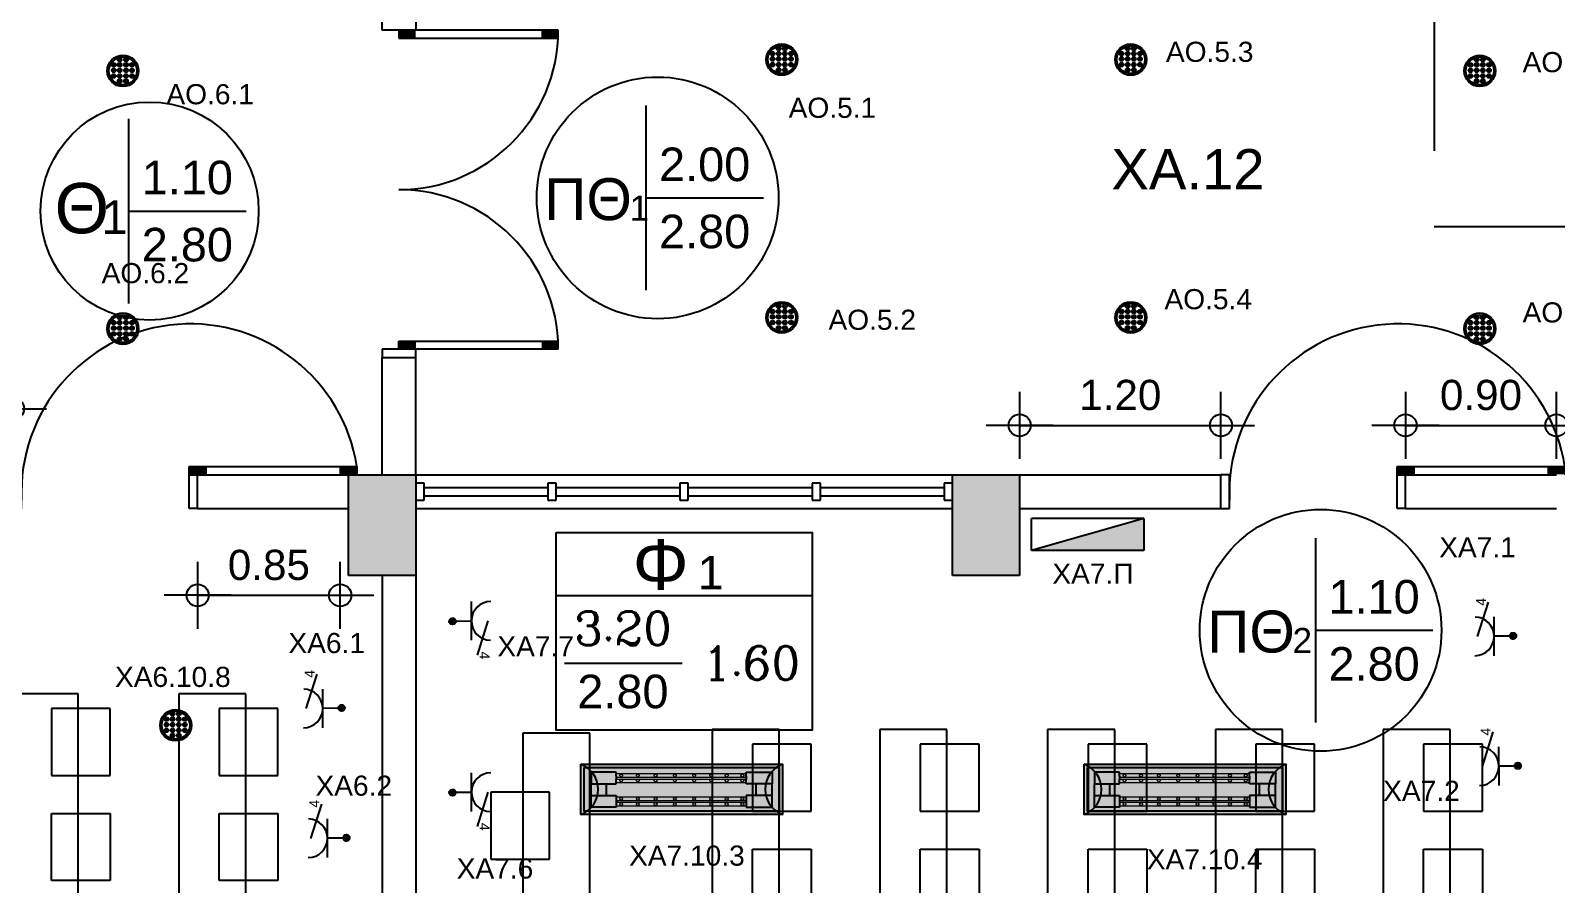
# Model space of a CAD drawing. Header units: metres. Extents: x 0 to 132, y -109 to 310.
# Drawn here: x 23.72 to 32.82, y 98.46 to 103.55 of the extents above; entities that cross this region are included whole.
import ezdxf
from ezdxf.enums import TextEntityAlignment as Align

# ---------------------------------------------------------------- set-up
doc = ezdxf.new("R2010")
doc.units = ezdxf.units.M
doc.header["$LTSCALE"] = 0.036
doc.linetypes.add('DASHDOTX2', pattern=[50.8, 25.4, -12.7, 0, -12.7])
doc.layers.get('0').update_dxf_attribs({"color": 252})
doc.layers.get('Defpoints').update_dxf_attribs({"color": 252})
for name, color, linetype in [('arxitektonika', 254, 'Continuous'), ('DIMBLK', 252, 'Continuous'), ('electext', 20, 'Continuous'), ('Epipla', 252, 'Continuous'), ('HLEK-SYMBOL', 3, 'Continuous'), ('HLEK_FL001_SYMBOLS', 230, 'Continuous'), ('mihanologika text', 20, 'Continuous'), ('Parathira', 252, 'Continuous')]:
    doc.layers.add(name, color=color, linetype=linetype)
doc.styles.add('COMU-N', font='arial.ttf')
doc.styles.get("Standard").update_dxf_attribs({"font": 'arial.ttf'})
doc.styles.add('W4MS2', font='W4MS2.shx')
doc.dimstyles.new('CADWDOT', dxfattribs={"dimscale": 0.1, "dimtxt": 1.8, "dimasz": 0.08, "dimexe": 2, "dimexo": 0, "dimgap": 0.09, "dimtad": 0, "dimrnd": 0.001, "dimzin": 0, "dimdsep": 46, "dimtxsty": 'Standard', "dimblk1": 'ARTDIM', "dimblk2": 'ARTDIM', "dimsah": 1, "dimcen": 0.09, "dimdle": 0.05, "dimse1": 1, "dimse2": 1, "dimadec": 0, "dimazin": 0, "dimtfac": 1, "dimtmove": 0, "dimatfit": 3, "dimldrblk": 'ARTDIM', "dimfxl": 2, "dimtvp": 0.9999, "dimtolj": 1, "dimtzin": 0, "dimarcsym": 0})

# ---------------------------------------------------------------- blocks, each defined once
blk = doc.blocks.new('A$C5CF07E2A')
at = {"layer": 'Parathira'}
for p, q in [((0.05, 0), (0, 0)), ((0.05, -0.2), (0.05, 0)), ((1.95, 0), (2, 0)), ((1.95, -0.2), (1.95, 0)), ((0.05, -1.05), (0.05, -0.1)), ((0.05, -0.1), (0.0975, -0.1)), ((0.0595, -0.1), (0.0595, -0.195)), ((0.069, -0.1), (0.069, -0.195)), ((0.0785, -0.1), (0.0785, -0.195)), ((0.088, -0.1), (0.088, -0.195)), ((0.0975, -0.1), (0.0975, -1.0488)), ((1.95, -0.1), (1.9025, -0.1)), ((1.9025, -0.1), (1.9025, -1.0488)), ((1.912, -0.1), (1.912, -0.195)), ((1.9215, -0.1), (1.9215, -0.195)), ((1.931, -0.1), (1.931, -0.195)), ((1.9405, -0.1), (1.9405, -0.195)), ((1.95, -1.05), (1.95, -0.1)), ((0, -0.2), (0.05, -0.2)), ((0.0975, -0.195), (0.05, -0.195)), ((1.9025, -0.195), (1.95, -0.195)), ((2, -0.2), (1.95, -0.2)), ((0.0975, -0.955), (0.05, -0.955)), ((0.0595, -0.955), (0.0595, -1.05)), ((0.069, -0.955), (0.069, -1.0498)), ((0.0785, -0.955), (0.0785, -1.0496)), ((0.088, -0.955), (0.088, -1.0492)), ((1.9025, -0.955), (1.95, -0.955)), ((1.912, -0.955), (1.912, -1.0492)), ((1.9215, -0.955), (1.9215, -1.0496)), ((1.931, -0.955), (1.931, -1.0498)), ((1.9405, -0.955), (1.9405, -1.05))]:
    blk.add_line(p, q, dxfattribs=at)
for centre, start, end in [((0.05, -0.1), 270, 0), ((1.95, -0.1), 180, 270)]:
    blk.add_arc(centre, 0.95, start, end, dxfattribs=at)
blk = doc.blocks.new('A$C30F022F0')
at = {"layer": 'Parathira'}
for p, q in [((-0.2, -0.2), (-0.2, -0.25)), ((-0.2, -0.25), (0, -0.25)), ((-0.1, -0.25), (-0.15, -0.25)), ((0, -0.25), (0, -0.2)), ((-0.2, -1.25), (0, -1.25)), ((-0.2, -1.3), (-0.2, -1.25)), ((0, -1.25), (0.05, -1.25)), ((0, -1.25), (0, -1.3)), ((0.01, -1.25), (0.01, -1.35)), ((0.02, -1.25), (0.02, -1.35)), ((0.03, -1.25), (0.03, -1.35)), ((0.04, -1.25), (0.04, -1.35)), ((0.05, -1.25), (0.05, -2.2498)), ((0.05, -1.35), (0, -1.35)), ((0.05, -2.15), (0, -2.15)), ((0.01, -2.15), (0.01, -2.2498)), ((0.02, -2.15), (0.02, -2.2498)), ((0.03, -2.15), (0.03, -2.2498)), ((0.04, -2.15), (0.04, -2.2498)), ((0.05, -2.2498), (0, -2.2498))]:
    blk.add_line(p, q, dxfattribs=at)
blk.add_arc((-0.1058, -1.256), 1.006, 278.90918, 89.66998, dxfattribs=at)
blk = doc.blocks.new('ARTDIM')
at = {"layer": 'DIMBLK'}
for p, q in [((0, -24.9975), (0, 24.9975)), ((-24.9975, 0), (24.9975, 0))]:
    blk.add_line(p, q, dxfattribs=at)
blk.add_circle((0, 0), 8.25, dxfattribs=at)
blk = doc.blocks.new('*D470')
at = {"layer": 'arxitektonika', "color": 0, "lineweight": -2}
blk.add_line((23.2019, 104.2974), (23.2019, 100.9134), dxfattribs=at)
at = {"layer": 'Defpoints', "color": 0, "transparency": 16777216}
for p in [(24.1182, 104.3054), (23.2019, 100.9054), (24.1182, 100.9054)]:
    blk.add_point(p, dxfattribs=at)
at = {"layer": 'arxitektonika', "color": 0, "lineweight": -2, "xscale": 0.008, "yscale": 0.008, "zscale": 0.008}
for p, rotation in [((23.2019, 104.3054), 90), ((23.2019, 100.9054), 270)]:
    blk.add_blockref('ARTDIM', p, dxfattribs=dict(at, rotation=rotation))
at = {"layer": 'arxitektonika', "color": 0, "insert": (23.0219, 102.6054), "char_height": 0.18, "attachment_point": 5, "rotation": 90}
blk.add_mtext('\\A1;3.40', dxfattribs=at)
blk = doc.blocks.new('*D487')
at = {"layer": 'arxitektonika', "color": 0, "lineweight": -2}
blk.add_line((22.4262, 101.3), (23.6102, 101.3), dxfattribs=at)
at = {"layer": 'Defpoints', "color": 0, "transparency": 16777216}
for p in [(23.6182, 101.3), (22.4182, 100.9054), (23.6182, 100.9054)]:
    blk.add_point(p, dxfattribs=at)
at = {"layer": 'arxitektonika', "color": 0, "lineweight": -2, "xscale": 0.008, "yscale": 0.008, "zscale": 0.008, "rotation": 180}
blk.add_blockref('ARTDIM', (22.4182, 101.3), dxfattribs=at)
at = {"layer": 'arxitektonika', "color": 0, "lineweight": -2, "xscale": 0.008, "yscale": 0.008, "zscale": 0.008}
blk.add_blockref('ARTDIM', (23.6182, 101.3), dxfattribs=at)
at = {"layer": 'arxitektonika', "color": 0, "insert": (23.0182, 101.48), "char_height": 0.18, "attachment_point": 5}
blk.add_mtext('\\A1;1.20', dxfattribs=at)
blk = doc.blocks.new('A$C66E17A82')
at = {"layer": 'Parathira'}
for p, q in [((0, 0.05), (0, -0.05)), ((0.05, 0.05), (0, 0.05)), ((0.05, -0.05), (0.05, 0.05)), ((0.05, 0.025), (0.7875, 0.025)), ((0.7875, 0.05), (0.7875, -0.05)), ((0.8375, 0.05), (0.7875, 0.05)), ((0.8375, -0.05), (0.8375, 0.05)), ((0.8375, 0.025), (1.575, 0.025)), ((1.575, 0.05), (1.575, -0.05)), ((1.625, 0.05), (1.575, 0.05)), ((1.625, -0.05), (1.625, 0.05)), ((1.625, 0.025), (2.3625, 0.025)), ((2.3625, 0.05), (2.3625, -0.05)), ((2.4125, 0.05), (2.3625, 0.05)), ((2.4125, -0.05), (2.4125, 0.05)), ((2.4125, 0.025), (3.15, 0.025)), ((3.15, 0.05), (3.15, -0.05)), ((3.2, 0.05), (3.15, 0.05)), ((3.2, -0.05), (3.2, 0.05)), ((0, -0.05), (0.05, -0.05)), ((0.05, -0.025), (0.7875, -0.025)), ((0.7875, -0.05), (0.8375, -0.05)), ((0.8375, -0.025), (1.575, -0.025)), ((1.575, -0.05), (1.625, -0.05)), ((1.625, -0.025), (2.3625, -0.025)), ((2.3625, -0.05), (2.4125, -0.05)), ((2.4125, -0.025), (3.15, -0.025)), ((3.15, -0.05), (3.2, -0.05))]:
    blk.add_line(p, q, dxfattribs=at)
blk = doc.blocks.new('*D538')
at = {"layer": 'arxitektonika', "color": 0, "lineweight": -2}
blk.add_line((24.7262, 100.188), (25.5602, 100.188), dxfattribs=at)
at = {"layer": 'Defpoints', "color": 0, "transparency": 16777216}
for p in [(25.5682, 100.9054), (24.7182, 100.7054), (25.5682, 100.188)]:
    blk.add_point(p, dxfattribs=at)
at = {"layer": 'arxitektonika', "color": 0, "lineweight": -2, "xscale": 0.008, "yscale": 0.008, "zscale": 0.008, "rotation": 180}
blk.add_blockref('ARTDIM', (24.7182, 100.188), dxfattribs=at)
at = {"layer": 'arxitektonika', "color": 0, "lineweight": -2, "xscale": 0.008, "yscale": 0.008, "zscale": 0.008}
blk.add_blockref('ARTDIM', (25.5682, 100.188), dxfattribs=at)
at = {"layer": 'arxitektonika', "color": 0, "insert": (25.1432, 100.368), "char_height": 0.18, "attachment_point": 5}
blk.add_mtext('\\A1;0.85', dxfattribs=at)
blk = doc.blocks.new('*D539')
at = {"layer": 'arxitektonika', "color": 0, "lineweight": -2}
blk.add_line((29.6262, 101.2009), (30.8102, 101.2009), dxfattribs=at)
at = {"layer": 'Defpoints', "color": 0, "transparency": 16777216}
for p in [(30.8182, 101.2009), (29.6182, 100.9054), (30.8182, 100.9054)]:
    blk.add_point(p, dxfattribs=at)
at = {"layer": 'arxitektonika', "color": 0, "lineweight": -2, "xscale": 0.008, "yscale": 0.008, "zscale": 0.008, "rotation": 180}
blk.add_blockref('ARTDIM', (29.6182, 101.2009), dxfattribs=at)
at = {"layer": 'arxitektonika', "color": 0, "lineweight": -2, "xscale": 0.008, "yscale": 0.008, "zscale": 0.008}
blk.add_blockref('ARTDIM', (30.8182, 101.2009), dxfattribs=at)
at = {"layer": 'arxitektonika', "color": 0, "insert": (30.2182, 101.3809), "char_height": 0.18, "attachment_point": 5}
blk.add_mtext('\\A1;1.20', dxfattribs=at)
blk = doc.blocks.new('*D540')
at = {"layer": 'arxitektonika', "color": 0, "lineweight": -2}
blk.add_line((31.9262, 101.2009), (32.8102, 101.2009), dxfattribs=at)
at = {"layer": 'Defpoints', "color": 0, "transparency": 16777216}
for p in [(32.8182, 101.2009), (31.9182, 100.7054), (32.8182, 100.7054)]:
    blk.add_point(p, dxfattribs=at)
at = {"layer": 'arxitektonika', "color": 0, "lineweight": -2, "xscale": 0.008, "yscale": 0.008, "zscale": 0.008, "rotation": 180}
blk.add_blockref('ARTDIM', (31.9182, 101.2009), dxfattribs=at)
at = {"layer": 'arxitektonika', "color": 0, "lineweight": -2, "xscale": 0.008, "yscale": 0.008, "zscale": 0.008}
blk.add_blockref('ARTDIM', (32.8182, 101.2009), dxfattribs=at)
at = {"layer": 'arxitektonika', "color": 0, "insert": (32.3682, 101.3809), "char_height": 0.18, "attachment_point": 5}
blk.add_mtext('\\A1;0.90', dxfattribs=at)
blk = doc.blocks.new('A$C5883325D')
at = {"layer": 'Epipla'}
for p, q in [((1.1745, -1.3258), (0.7745, -1.3258)), ((0.7745, -1.3258), (0.7745, -2.5258)), ((1.1745, -2.5258), (1.1745, -1.3258)), ((1.9027, -1.3048), (1.9027, -2.5048)), ((2.3027, -1.3048), (1.9027, -1.3048)), ((2.3027, -2.5048), (2.3027, -1.3048)), ((2.9027, -1.3048), (2.9027, -2.5048)), ((3.3027, -1.3048), (2.9027, -1.3048)), ((3.3027, -2.5048), (3.3027, -1.3048)), ((3.9027, -1.3048), (3.9027, -2.5048)), ((4.3027, -1.3048), (3.9027, -1.3048)), ((4.3027, -2.5048), (4.3027, -1.3048)), ((4.9027, -1.3048), (4.9027, -2.5048)), ((5.3027, -1.3048), (4.9027, -1.3048)), ((5.3027, -2.5048), (5.3027, -1.3048)), ((6.3027, -1.3048), (5.9027, -1.3048)), ((5.9027, -1.3048), (5.9027, -2.5048)), ((6.3027, -2.5048), (6.3027, -1.3048)), ((2.144, -1.3918), (2.144, -1.7918)), ((2.494, -1.3918), (2.144, -1.3918)), ((2.494, -1.7918), (2.494, -1.3918)), ((3.144, -1.3918), (3.144, -1.7918)), ((3.494, -1.3918), (3.144, -1.3918)), ((3.494, -1.7918), (3.494, -1.3918)), ((4.144, -1.3918), (4.144, -1.7918)), ((4.494, -1.3918), (4.144, -1.3918)), ((4.494, -1.7918), (4.494, -1.3918)), ((5.144, -1.3918), (5.144, -1.7918)), ((5.494, -1.3918), (5.144, -1.3918)), ((5.494, -1.7918), (5.494, -1.3918)), ((6.494, -1.3918), (6.144, -1.3918)), ((6.144, -1.3918), (6.144, -1.7918)), ((6.494, -1.7918), (6.494, -1.3918)), ((0.9333, -1.6784), (0.5833, -1.6784)), ((0.5833, -1.6784), (0.5833, -2.0784)), ((0.9333, -2.0784), (0.9333, -1.6784)), ((2.144, -1.7918), (2.494, -1.7918)), ((3.144, -1.7918), (3.494, -1.7918)), ((4.144, -1.7918), (4.494, -1.7918)), ((5.144, -1.7918), (5.494, -1.7918)), ((6.144, -1.7918), (6.494, -1.7918)), ((0.5833, -2.0784), (0.9333, -2.0784)), ((2.144, -2.0179), (2.494, -2.0179)), ((2.144, -2.4179), (2.144, -2.0179)), ((2.494, -2.0179), (2.494, -2.4179)), ((3.144, -2.0179), (3.494, -2.0179)), ((3.144, -2.4179), (3.144, -2.0179)), ((3.494, -2.0179), (3.494, -2.4179)), ((4.144, -2.0179), (4.494, -2.0179)), ((4.144, -2.4179), (4.144, -2.0179)), ((4.494, -2.0179), (4.494, -2.4179)), ((5.144, -2.0179), (5.494, -2.0179)), ((5.144, -2.4179), (5.144, -2.0179)), ((5.494, -2.0179), (5.494, -2.4179)), ((6.144, -2.4179), (6.144, -2.0179)), ((6.144, -2.0179), (6.494, -2.0179)), ((6.494, -2.0179), (6.494, -2.4179)), ((2.494, -2.4179), (2.144, -2.4179)), ((3.494, -2.4179), (3.144, -2.4179)), ((4.494, -2.4179), (4.144, -2.4179)), ((5.494, -2.4179), (5.144, -2.4179)), ((6.494, -2.4179), (6.144, -2.4179)), ((0.7745, -2.5258), (1.1745, -2.5258)), ((1.9027, -2.5048), (2.3027, -2.5048)), ((2.9027, -2.5048), (3.3027, -2.5048)), ((3.9027, -2.5048), (4.3027, -2.5048)), ((4.9027, -2.5048), (5.3027, -2.5048)), ((5.9027, -2.5048), (6.3027, -2.5048)), ((2.3027, -3.2048), (1.9027, -3.2048)), ((1.9027, -3.2048), (1.9027, -4.4048)), ((2.3027, -4.4048), (2.3027, -3.2048)), ((3.3027, -3.2048), (2.9027, -3.2048)), ((2.9027, -3.2048), (2.9027, -4.4048)), ((3.3027, -4.4048), (3.3027, -3.2048)), ((4.3027, -3.2048), (3.9027, -3.2048)), ((3.9027, -3.2048), (3.9027, -4.4048)), ((4.3027, -4.4048), (4.3027, -3.2048)), ((5.3027, -3.2048), (4.9027, -3.2048)), ((4.9027, -3.2048), (4.9027, -4.4048)), ((5.3027, -4.4048), (5.3027, -3.2048)), ((5.9027, -3.2048), (5.9027, -4.4048)), ((6.3027, -3.2048), (5.9027, -3.2048)), ((6.3027, -4.4048), (6.3027, -3.2048)), ((2.494, -3.2918), (2.144, -3.2918)), ((2.144, -3.2918), (2.144, -3.6918)), ((2.494, -3.6918), (2.494, -3.2918)), ((3.494, -3.2918), (3.144, -3.2918)), ((3.144, -3.2918), (3.144, -3.6918)), ((3.494, -3.6918), (3.494, -3.2918)), ((4.494, -3.2918), (4.144, -3.2918)), ((4.144, -3.2918), (4.144, -3.6918)), ((4.494, -3.6918), (4.494, -3.2918)), ((5.494, -3.2918), (5.144, -3.2918)), ((5.144, -3.2918), (5.144, -3.6918)), ((5.494, -3.6918), (5.494, -3.2918)), ((6.144, -3.2918), (6.144, -3.6918)), ((6.494, -3.2918), (6.144, -3.2918)), ((6.494, -3.6918), (6.494, -3.2918)), ((2.144, -3.6918), (2.494, -3.6918)), ((3.144, -3.6918), (3.494, -3.6918)), ((4.144, -3.6918), (4.494, -3.6918)), ((5.144, -3.6918), (5.494, -3.6918)), ((6.144, -3.6918), (6.494, -3.6918)), ((2.144, -4.3179), (2.144, -3.9179)), ((2.144, -3.9179), (2.494, -3.9179)), ((2.494, -3.9179), (2.494, -4.3179)), ((3.144, -4.3179), (3.144, -3.9179)), ((3.144, -3.9179), (3.494, -3.9179)), ((3.494, -3.9179), (3.494, -4.3179)), ((4.144, -4.3179), (4.144, -3.9179)), ((4.144, -3.9179), (4.494, -3.9179)), ((4.494, -3.9179), (4.494, -4.3179)), ((5.144, -4.3179), (5.144, -3.9179)), ((5.144, -3.9179), (5.494, -3.9179)), ((5.494, -3.9179), (5.494, -4.3179)), ((6.144, -3.9179), (6.494, -3.9179)), ((6.144, -4.3179), (6.144, -3.9179)), ((6.494, -3.9179), (6.494, -4.3179)), ((2.494, -4.3179), (2.144, -4.3179)), ((3.494, -4.3179), (3.144, -4.3179)), ((4.494, -4.3179), (4.144, -4.3179)), ((5.494, -4.3179), (5.144, -4.3179)), ((6.494, -4.3179), (6.144, -4.3179)), ((1.9027, -4.4048), (2.3027, -4.4048)), ((2.9027, -4.4048), (3.3027, -4.4048)), ((3.9027, -4.4048), (4.3027, -4.4048)), ((4.9027, -4.4048), (5.3027, -4.4048)), ((5.9027, -4.4048), (6.3027, -4.4048)), ((2.3027, -5.1048), (1.9027, -5.1048)), ((1.9027, -5.1048), (1.9027, -6.3048)), ((2.3027, -6.3048), (2.3027, -5.1048)), ((3.3027, -5.1048), (2.9027, -5.1048)), ((2.9027, -5.1048), (2.9027, -6.3048)), ((3.3027, -6.3048), (3.3027, -5.1048)), ((4.3027, -5.1048), (3.9027, -5.1048)), ((3.9027, -5.1048), (3.9027, -6.3048)), ((4.3027, -6.3048), (4.3027, -5.1048)), ((5.3027, -5.1048), (4.9027, -5.1048)), ((4.9027, -5.1048), (4.9027, -6.3048)), ((5.3027, -6.3048), (5.3027, -5.1048)), ((5.9027, -5.1048), (5.9027, -6.3048)), ((6.3027, -5.1048), (5.9027, -5.1048)), ((6.3027, -6.3048), (6.3027, -5.1048)), ((2.494, -5.1918), (2.144, -5.1918)), ((2.144, -5.1918), (2.144, -5.5918)), ((2.494, -5.5918), (2.494, -5.1918)), ((3.494, -5.1918), (3.144, -5.1918)), ((3.144, -5.1918), (3.144, -5.5918)), ((3.494, -5.5918), (3.494, -5.1918)), ((4.494, -5.1918), (4.144, -5.1918)), ((4.144, -5.1918), (4.144, -5.5918)), ((4.494, -5.5918), (4.494, -5.1918)), ((5.494, -5.1918), (5.144, -5.1918)), ((5.144, -5.1918), (5.144, -5.5918)), ((5.494, -5.5918), (5.494, -5.1918)), ((6.144, -5.1918), (6.144, -5.5918)), ((6.494, -5.1918), (6.144, -5.1918)), ((6.494, -5.5918), (6.494, -5.1918)), ((2.144, -5.5918), (2.494, -5.5918)), ((3.144, -5.5918), (3.494, -5.5918)), ((4.144, -5.5918), (4.494, -5.5918)), ((5.144, -5.5918), (5.494, -5.5918)), ((6.144, -5.5918), (6.494, -5.5918)), ((2.144, -6.2179), (2.144, -5.8179)), ((2.144, -5.8179), (2.494, -5.8179)), ((2.494, -5.8179), (2.494, -6.2179)), ((3.144, -6.2179), (3.144, -5.8179)), ((3.144, -5.8179), (3.494, -5.8179)), ((3.494, -5.8179), (3.494, -6.2179)), ((4.144, -6.2179), (4.144, -5.8179)), ((4.144, -5.8179), (4.494, -5.8179)), ((4.494, -5.8179), (4.494, -6.2179)), ((5.144, -6.2179), (5.144, -5.8179)), ((5.144, -5.8179), (5.494, -5.8179)), ((5.494, -5.8179), (5.494, -6.2179)), ((6.144, -5.8179), (6.494, -5.8179)), ((6.144, -6.2179), (6.144, -5.8179)), ((6.494, -5.8179), (6.494, -6.2179)), ((2.494, -6.2179), (2.144, -6.2179)), ((3.494, -6.2179), (3.144, -6.2179)), ((4.494, -6.2179), (4.144, -6.2179)), ((5.494, -6.2179), (5.144, -6.2179)), ((6.494, -6.2179), (6.144, -6.2179)), ((1.9027, -6.3048), (2.3027, -6.3048)), ((2.9027, -6.3048), (3.3027, -6.3048)), ((3.9027, -6.3048), (4.3027, -6.3048)), ((4.9027, -6.3048), (5.3027, -6.3048)), ((5.9027, -6.3048), (6.3027, -6.3048))]:
    blk.add_line(p, q, dxfattribs=at)
blk = doc.blocks.new('gJ6_a28')
at = {"layer": 'HLEK-SYMBOL', "color": 0, "linetype": 'Continuous'}
for p, q in [((-0.67, 0), (-0.67, 0.19)), ((-0.67, 0.19), (0, 0.19)), ((-0.67, 0), (0, 0.19)), ((0, 0.19), (0, 0)), ((-0.67, 0), (0, 0))]:
    blk.add_line(p, q, dxfattribs=at)
at = {"layer": 'HLEK-SYMBOL', "color": 0}
blk.add_solid([(-0.67, 0.19), (0, 0.19), (-0.67, 0)], dxfattribs=at)
at = {"layer": 'HLEK-SYMBOL', "color": 0, "style": 'W4MS2', "flags": 8}
blk.add_attdef('NODE_NUMBER', (0.018, 0.0914), '', height=0.1, dxfattribs=at)
blk.add_attdef('NODE_NUMBER', (0.018, 0.0914), '', height=0.1, dxfattribs=at)
blk = doc.blocks.new('gJ6_a14')
at = {"linetype": 'Continuous'}
for p, q in [((-0.1176, 0.1119), (0.113, 0.1119)), ((0, 0.1119), (0, 0))]:
    blk.add_line(p, q, dxfattribs=at)
blk.add_arc((-0.0023, 0.2279), 0.1153, 180, 358.95657, dxfattribs=at)
blk = doc.blocks.new('*X789')
at = {"color": 0}
for p, q in [((15.598, 2.587), (15.737, 2.727)), ((15.598, 2.622), (15.702, 2.727)), ((15.601, 2.607), (15.609, 2.616)), ((15.604, 2.646), (15.605, 2.647)), ((15.605, 2.559), (15.765, 2.719)), ((15.605, 2.577), (15.614, 2.585)), ((15.609, 2.652), (15.618, 2.66)), ((15.611, 2.547), (15.618, 2.554)), ((15.614, 2.621), (15.623, 2.63)), ((15.617, 2.536), (15.789, 2.707)), ((15.618, 2.59), (15.627, 2.599)), ((15.623, 2.665), (15.631, 2.674)), ((15.623, 2.559), (15.631, 2.568)), ((15.627, 2.634), (15.636, 2.643)), ((15.627, 2.528), (15.636, 2.537)), ((15.631, 2.603), (15.64, 2.612)), ((15.633, 2.516), (15.808, 2.691)), ((15.636, 2.678), (15.645, 2.687)), ((15.636, 2.572), (15.645, 2.581)), ((15.64, 2.647), (15.649, 2.656)), ((15.64, 2.541), (15.649, 2.55)), ((15.645, 2.616), (15.654, 2.625)), ((15.645, 2.51), (15.654, 2.519)), ((15.649, 2.691), (15.658, 2.7)), ((15.649, 2.585), (15.658, 2.594)), ((15.653, 2.501), (15.824, 2.672)), ((15.654, 2.66), (15.662, 2.669)), ((15.654, 2.554), (15.662, 2.563)), ((15.658, 2.63), (15.667, 2.638)), ((15.658, 2.523), (15.667, 2.532)), ((15.662, 2.705), (15.671, 2.714)), ((15.662, 2.599), (15.671, 2.607)), ((15.664, 2.494), (15.671, 2.501)), ((15.667, 2.674), (15.676, 2.683)), ((15.667, 2.568), (15.676, 2.577)), ((15.671, 2.643), (15.68, 2.652)), ((15.671, 2.537), (15.68, 2.546)), ((15.676, 2.718), (15.678, 2.721)), ((15.676, 2.489), (15.836, 2.648)), ((15.676, 2.612), (15.685, 2.621)), ((15.676, 2.506), (15.685, 2.515)), ((15.68, 2.687), (15.689, 2.696)), ((15.68, 2.581), (15.689, 2.59)), ((15.685, 2.656), (15.693, 2.665)), ((15.685, 2.55), (15.693, 2.559)), ((15.689, 2.625), (15.698, 2.634)), ((15.689, 2.519), (15.698, 2.528)), ((15.693, 2.7), (15.702, 2.709)), ((15.693, 2.594), (15.702, 2.603)), ((15.693, 2.488), (15.702, 2.497)), ((15.698, 2.669), (15.707, 2.678)), ((15.698, 2.563), (15.707, 2.572)), ((15.702, 2.638), (15.711, 2.647)), ((15.702, 2.532), (15.711, 2.541)), ((15.705, 2.482), (15.843, 2.62)), ((15.707, 2.714), (15.715, 2.722)), ((15.707, 2.607), (15.715, 2.616)), ((15.707, 2.501), (15.715, 2.51)), ((15.711, 2.683), (15.72, 2.691)), ((15.711, 2.577), (15.72, 2.585)), ((15.715, 2.652), (15.724, 2.66)), ((15.715, 2.546), (15.724, 2.554)), ((15.72, 2.727), (15.721, 2.728)), ((15.72, 2.621), (15.729, 2.63)), ((15.72, 2.515), (15.729, 2.523)), ((15.724, 2.696), (15.733, 2.705)), ((15.724, 2.59), (15.733, 2.599)), ((15.724, 2.484), (15.733, 2.493)), ((15.729, 2.665), (15.738, 2.674)), ((15.729, 2.559), (15.738, 2.568)), ((15.733, 2.634), (15.742, 2.643)), ((15.733, 2.528), (15.742, 2.537)), ((15.738, 2.709), (15.746, 2.718)), ((15.738, 2.603), (15.746, 2.612)), ((15.738, 2.497), (15.746, 2.506)), ((15.741, 2.482), (15.842, 2.584)), ((15.742, 2.678), (15.751, 2.687)), ((15.742, 2.572), (15.751, 2.581)), ((15.746, 2.647), (15.755, 2.656)), ((15.746, 2.541), (15.755, 2.55)), ((15.751, 2.722), (15.752, 2.724)), ((15.751, 2.616), (15.76, 2.625)), ((15.751, 2.51), (15.76, 2.519)), ((15.755, 2.691), (15.764, 2.7)), ((15.755, 2.585), (15.764, 2.594)), ((15.76, 2.66), (15.768, 2.669)), ((15.76, 2.554), (15.768, 2.563)), ((15.764, 2.63), (15.773, 2.638)), ((15.764, 2.523), (15.773, 2.532)), ((15.768, 2.705), (15.777, 2.714)), ((15.768, 2.599), (15.777, 2.607)), ((15.768, 2.493), (15.777, 2.501)), ((15.773, 2.674), (15.782, 2.683)), ((15.773, 2.568), (15.782, 2.577)), ((15.777, 2.643), (15.786, 2.652)), ((15.777, 2.537), (15.786, 2.546)), ((15.782, 2.612), (15.791, 2.621)), ((15.782, 2.506), (15.791, 2.515)), ((15.786, 2.687), (15.795, 2.696)), ((15.786, 2.581), (15.795, 2.59)), ((15.791, 2.656), (15.799, 2.665)), ((15.791, 2.55), (15.799, 2.559)), ((15.795, 2.625), (15.804, 2.634)), ((15.795, 2.519), (15.804, 2.528)), ((15.799, 2.594), (15.808, 2.603)), ((15.804, 2.669), (15.813, 2.678)), ((15.804, 2.563), (15.813, 2.572)), ((15.808, 2.638), (15.817, 2.647)), ((15.808, 2.532), (15.817, 2.541)), ((15.813, 2.607), (15.822, 2.616)), ((15.817, 2.577), (15.826, 2.585)), ((15.822, 2.652), (15.83, 2.66)), ((15.822, 2.546), (15.83, 2.554)), ((15.826, 2.621), (15.835, 2.63)), ((15.83, 2.59), (15.839, 2.599)), ((15.835, 2.559), (15.835, 2.56)), ((15.839, 2.634), (15.84, 2.635)), ((15.844, 2.603), (15.844, 2.603))]:
    blk.add_line(p, q, dxfattribs=at)
blk = doc.blocks.new('GJ6_A78')
at = {"layer": 'HLEK-SYMBOL', "color": 0, "linetype": 'Continuous'}
blk.add_circle((0, 0), 0.0989, dxfattribs=at)
at = {"layer": 'HLEK-SYMBOL', "color": 0, "xscale": 0.8, "yscale": 0.8, "zscale": 0.8}
blk.add_blockref('*X789', (-12.576, -2.084), dxfattribs=at)
blk = doc.blocks.new('priza')
at = {"layer": 'HLEK_FL001_SYMBOLS', "rotation": 180}
blk.add_blockref('gJ6_a14', (87.4, -100.4952), dxfattribs=at)
at = {"layer": 'HLEK_FL001_SYMBOLS', "xscale": 0.1951472641207488, "yscale": 0.1951472641207488, "zscale": 0.1951472641207488}
blk.add_blockref('GJ6_A78', (87.4, -100.4953), dxfattribs=at)
blk = doc.blocks.new('priza tetrapli')
at = {"layer": 'HLEK_FL001_SYMBOLS', "ltscale": 5}
blk.add_line((444.1264, -18.901), (444.3314, -18.9664), dxfattribs=at)
at = {"layer": 'HLEK_FL001_SYMBOLS', "rotation": 180}
blk.add_blockref('priza', (531.5297, -119.6074), dxfattribs=at)
at = {"layer": 'HLEK_FL001_SYMBOLS', "ltscale": 5}
blk.add_text('4', height=0.06, dxfattribs=at).set_placement((444.3099, -18.9515))
blk = doc.blocks.new('led downlight 26W xoneyto 18cm')
at = {"layer": 'HLEK_FL001_SYMBOLS'}
h = blk.add_hatch(color=256, dxfattribs=at)
h.paths.add_polyline_path([(45.0105, 62.6523, 1), (45.1976, 62.6523, 1)])
h.paths.add_polyline_path([(45.1872, 62.6523, 1), (45.0209, 62.6523, 1)], flags=16)
at = {"layer": 'HLEK_FL001_SYMBOLS', "linetype": 'Continuous', "lineweight": 0}
h = blk.add_hatch(color=11, dxfattribs=at)
h.dxf.hatch_style = 1
h.paths.add_polyline_path([(45.062, 62.688, 1), (45.0351, 62.688, 1)])
h = blk.add_hatch(color=11, dxfattribs=at)
h.dxf.hatch_style = 1
h.paths.add_polyline_path([(45.0985, 62.7188, 1), (45.0716, 62.7188, 1)])
h = blk.add_hatch(color=11, dxfattribs=at)
h.dxf.hatch_style = 1
h.paths.add_polyline_path([(45.0985, 62.688, 1), (45.0716, 62.688, 1)])
h = blk.add_hatch(color=11, dxfattribs=at)
h.dxf.hatch_style = 1
h.paths.add_polyline_path([(45.1355, 62.7188, 1), (45.1087, 62.7188, 1)])
h = blk.add_hatch(color=11, dxfattribs=at)
h.dxf.hatch_style = 1
h.paths.add_polyline_path([(45.1355, 62.688, 1), (45.1087, 62.688, 1)])
h = blk.add_hatch(color=11, dxfattribs=at)
h.dxf.hatch_style = 1
h.paths.add_polyline_path([(45.172, 62.688, 1), (45.1452, 62.688, 1)])
h = blk.add_hatch(color=11, dxfattribs=at)
h.dxf.hatch_style = 1
h.paths.add_polyline_path([(45.062, 62.6556, 1), (45.0351, 62.6556, 1)])
h = blk.add_hatch(color=11, dxfattribs=at)
h.dxf.hatch_style = 1
h.paths.add_polyline_path([(45.062, 62.6219, 1), (45.0351, 62.6219, 1)])
h = blk.add_hatch(color=11, dxfattribs=at)
h.dxf.hatch_style = 1
h.paths.add_polyline_path([(45.0985, 62.6556, 1), (45.0716, 62.6556, 1)])
h = blk.add_hatch(color=11, dxfattribs=at)
h.dxf.hatch_style = 1
h.paths.add_polyline_path([(45.0985, 62.6219, 1), (45.0716, 62.6219, 1)])
h = blk.add_hatch(color=11, dxfattribs=at)
h.dxf.hatch_style = 1
h.paths.add_polyline_path([(45.0985, 62.5906, 1), (45.0716, 62.5906, 1)])
h = blk.add_hatch(color=11, dxfattribs=at)
h.dxf.hatch_style = 1
h.paths.add_polyline_path([(45.1355, 62.6556, 1), (45.1087, 62.6556, 1)])
h = blk.add_hatch(color=11, dxfattribs=at)
h.dxf.hatch_style = 1
h.paths.add_polyline_path([(45.1355, 62.6219, 1), (45.1087, 62.6219, 1)])
h = blk.add_hatch(color=11, dxfattribs=at)
h.dxf.hatch_style = 1
h.paths.add_polyline_path([(45.1355, 62.5906, 1), (45.1087, 62.5906, 1)])
h = blk.add_hatch(color=11, dxfattribs=at)
h.dxf.hatch_style = 1
h.paths.add_polyline_path([(45.172, 62.6556, 1), (45.1452, 62.6556, 1)])
h = blk.add_hatch(color=11, dxfattribs=at)
h.dxf.hatch_style = 1
h.paths.add_polyline_path([(45.172, 62.6219, 1), (45.1452, 62.6219, 1)])
at = {"layer": 'HLEK_FL001_SYMBOLS'}
for radius in [0.0936, 0.0831]:
    blk.add_circle((45.1041, 62.6523), radius, dxfattribs=at)
at = {"layer": 'HLEK_FL001_SYMBOLS', "linetype": 'Continuous', "lineweight": 0}
for centre in [(45.0486, 62.688), (45.0851, 62.7188), (45.0851, 62.688), (45.1221, 62.7188), (45.1221, 62.688), (45.1586, 62.688), (45.0486, 62.6556), (45.0486, 62.6219), (45.0851, 62.6556), (45.0851, 62.6219), (45.0851, 62.5906), (45.1221, 62.6556), (45.1221, 62.6219), (45.1221, 62.5906), (45.1586, 62.6556), (45.1586, 62.6219)]:
    blk.add_circle(centre, 0.0134, dxfattribs=at)
blk = doc.blocks.new('led 2x32W 1200x300mm aplo')
at = {"layer": 'HLEK_FL001_SYMBOLS', "linetype": 'Continuous', "lineweight": 0}
h = blk.add_hatch(color=256, dxfattribs=at)
h.dxf.hatch_style = 1
h.paths.add_polyline_path([(45.0962, 61.906), (45.0962, 61.606), (46.2983, 61.606), (46.2983, 61.906)])
h.paths.add_polyline_path([(46.2783, 61.886), (46.2783, 61.626), (45.1162, 61.626), (45.1162, 61.886)], flags=16)
h = blk.add_hatch(color=21, dxfattribs=at)
h.dxf.hatch_style = 1
h.paths.add_polyline_path([(45.1162, 61.626), (46.2783, 61.626), (46.2783, 61.886), (45.1162, 61.886)])
at = {"layer": 'HLEK_FL001_SYMBOLS'}
for p, q in [((45.3071, 61.8596), (45.1571, 61.8596)), ((45.1571, 61.8596), (45.1571, 61.7896)), ((45.3071, 61.8346), (45.3071, 61.8596)), ((46.0811, 61.8596), (46.2374, 61.8596)), ((46.0811, 61.8346), (46.0811, 61.8596)), ((46.2374, 61.8596), (46.2374, 61.7896)), ((45.1571, 61.7896), (45.3071, 61.7896)), ((45.1571, 61.7196), (45.1571, 61.7896)), ((45.2471, 61.7896), (45.2471, 61.7196)), ((45.3071, 61.8346), (45.3071, 61.8146)), ((45.3071, 61.7896), (45.3071, 61.8146)), ((46.0811, 61.8346), (46.0811, 61.8146)), ((46.0811, 61.7896), (46.0811, 61.8146)), ((46.2374, 61.7896), (46.0811, 61.7896)), ((46.1387, 61.7896), (46.1387, 61.7196)), ((46.2374, 61.7196), (46.2374, 61.7896)), ((45.1571, 61.6496), (45.1571, 61.7196)), ((45.1571, 61.7196), (45.3071, 61.7196)), ((45.3071, 61.7196), (45.3071, 61.6946)), ((45.3071, 61.6946), (45.3071, 61.6746)), ((45.3071, 61.6746), (45.3071, 61.6496)), ((46.0811, 61.7196), (46.0811, 61.6946)), ((46.2374, 61.7196), (46.0811, 61.7196)), ((46.0811, 61.6946), (46.0811, 61.6746)), ((46.0811, 61.6746), (46.0811, 61.6496)), ((46.2374, 61.6496), (46.2374, 61.7196)), ((45.3071, 61.6496), (45.1571, 61.6496)), ((46.0811, 61.6496), (46.2374, 61.6496))]:
    blk.add_line(p, q, dxfattribs=at)
at = {"layer": 'HLEK_FL001_SYMBOLS', "linetype": 'Continuous', "lineweight": 0}
for p, q in [((45.307, 61.85), (46.0811, 61.85)), ((45.307, 61.8291), (46.0811, 61.8291)), ((45.307, 61.8176), (46.0811, 61.8176)), ((45.307, 61.7966), (46.0811, 61.7966)), ((45.307, 61.7115), (46.0811, 61.7115)), ((45.307, 61.6905), (46.0811, 61.6905)), ((45.307, 61.6791), (46.0811, 61.6791)), ((45.307, 61.6581), (46.0811, 61.6581))]:
    blk.add_line(p, q, dxfattribs=at)
at = {"layer": 'HLEK_FL001_SYMBOLS'}
for points in [[(45.0962, 61.906), (46.2983, 61.906), (46.2983, 61.606), (45.0962, 61.606)], [(45.1162, 61.886), (46.2783, 61.886), (46.2783, 61.626), (45.1162, 61.626)]]:
    blk.add_lwpolyline(points, close=True, dxfattribs=at)
at = {"layer": 'HLEK_FL001_SYMBOLS', "linetype": 'Continuous', "lineweight": 0}
for centre in [(45.3367, 61.8385), (45.3367, 61.8084), (45.4356, 61.8385), (45.4356, 61.8084), (45.5416, 61.8385), (45.5416, 61.8084), (45.6566, 61.8385), (45.6566, 61.8084), (45.7717, 61.8385), (45.7717, 61.8084), (45.8726, 61.8385), (45.8726, 61.8084), (45.9654, 61.8385), (45.9654, 61.8084), (46.0592, 61.8385), (46.0592, 61.8084), (45.3367, 61.6996), (45.3367, 61.6689), (45.4356, 61.6996), (45.4356, 61.6689), (45.5416, 61.6996), (45.5416, 61.6689), (45.6566, 61.6996), (45.6566, 61.6689), (45.7717, 61.6996), (45.7717, 61.6689), (45.8726, 61.6996), (45.8726, 61.6689), (45.9654, 61.6996), (45.9654, 61.6689), (46.0592, 61.6996), (46.0592, 61.6689)]:
    blk.add_circle(centre, 0.00855, dxfattribs=at)
at = {"layer": 'HLEK_FL001_SYMBOLS'}
for centre, start, end in [((45.0387, 61.756), 290.97637, 69.02363), ((46.3558, 61.756), 110.97637, 249.02363)]:
    blk.add_arc(centre, 0.1606, start, end, dxfattribs=at)

msp = doc.modelspace()

# ---------------------------------------------------------------- hatches: boundary and pattern name
at = {"layer": 'arxitektonika'}
for points in [[(25.6182, 100.3054), (26.0182, 100.3054), (26.0182, 100.9054), (25.6182, 100.9054)], [(29.2182, 100.3054), (29.6182, 100.3054), (29.6182, 100.9054), (29.2182, 100.9054)]]:
    msp.add_hatch(color=256, dxfattribs=at).paths.add_polyline_path(points)

# ---------------------------------------------------------------- linework, layer by layer
at = {"layer": 'arxitektonika', "linetype": 'DASHDOTX2'}
for p, q in [((32.0882, 103.7521), (32.0882, 102.3854)), ((32.0882, 102.3854), (34.04, 102.3854))]:
    msp.add_line(p, q, dxfattribs=at)
at = {"layer": 'arxitektonika'}
for p, q in [((27.3907, 103.1065), (27.3907, 102.0065)), ((24.3071, 103.0279), (24.3071, 101.9279)), ((27.3907, 102.5565), (28.0907, 102.5565)), ((24.3071, 102.4779), (25.0071, 102.4779)), ((25.8182, 100.9054), (25.8182, 101.6054)), ((25.8182, 101.6054), (26.0182, 101.6054)), ((26.0182, 100.9054), (26.0182, 101.6054)), ((24.7182, 100.7054), (24.7182, 100.9054)), ((24.7182, 100.9054), (25.6182, 100.9054)), ((25.6182, 100.9054), (26.0182, 100.9054)), ((25.6182, 100.3054), (25.6182, 100.9054)), ((26.0182, 100.9054), (26.0182, 100.3054)), ((26.0182, 100.9054), (29.2182, 100.9054)), ((29.2182, 100.9054), (29.6182, 100.9054)), ((29.2182, 100.3054), (29.2182, 100.9054)), ((29.6182, 100.9054), (29.6182, 100.3054)), ((29.6182, 100.9054), (30.8182, 100.9054)), ((30.8182, 100.7054), (30.8182, 100.9054)), ((31.9182, 100.9054), (32.8182, 100.9054)), ((31.9182, 100.7054), (31.9182, 100.9054)), ((24.7182, 100.7054), (25.6182, 100.7054)), ((26.0182, 100.7054), (29.2182, 100.7054)), ((29.6182, 100.7054), (30.8182, 100.7054)), ((31.9182, 100.7054), (32.8182, 100.7054)), ((31.3811, 100.5293), (31.3811, 99.4293)), ((26.0182, 100.3054), (25.6182, 100.3054)), ((25.8182, 100.3054), (25.8182, 93.9054)), ((26.0182, 100.3054), (26.0182, 93.9054)), ((29.6182, 100.3054), (29.2182, 100.3054)), ((28.3811, 100.1842), (26.8561, 100.1842)), ((31.3811, 99.9793), (32.0811, 99.9793)), ((26.9061, 99.7842), (27.6061, 99.7842))]:
    msp.add_line(p, q, dxfattribs=at)
msp.add_lwpolyline([(26.8561, 100.5619), (28.3811, 100.5619), (28.3811, 99.3842), (26.8561, 99.3842), (26.8561, 100.5619)], dxfattribs=at)
for centre, radius in [((27.4606, 102.5565), 0.7203), ((24.4321, 102.4779), 0.65), ((31.4123, 99.9793), 0.7203)]:
    msp.add_circle(centre, radius, dxfattribs=at)

# ---------------------------------------------------------------- block references
at = {"layer": 'arxitektonika', "rotation": 90}
for name, p in [('A$C5CF07E2A', (25.8182, 101.6054)), ('A$C30F022F0', (23.4182, 100.9054)), ('A$C30F022F0', (30.6182, 100.9054))]:
    msp.add_blockref(name, p, dxfattribs=at)
at = {"layer": 'arxitektonika'}
for name, p in [('A$C66E17A82', (26.0182, 100.8054)), ('A$C5883325D', (18.7034, 100.9054)), ('A$C5883325D', (25.8822, 100.6928))]:
    msp.add_blockref(name, p, dxfattribs=at)
at = {"layer": 'HLEK_FL001_SYMBOLS', "linetype": 'Continuous', "lineweight": 0}
for name, p in [('led downlight 26W xoneyto 18cm', (-16.9035, 40.7283)), ('led downlight 26W xoneyto 18cm', (-14.8231, 40.7283)), ('led downlight 26W xoneyto 18cm', (-20.8309, 40.6612)), ('led downlight 26W xoneyto 18cm', (-12.7428, 40.6612)), ('led downlight 26W xoneyto 18cm', (-16.9035, 39.1916)), ('led downlight 26W xoneyto 18cm', (-14.8231, 39.1916)), ('led downlight 26W xoneyto 18cm', (-20.8309, 39.1246)), ('led downlight 26W xoneyto 18cm', (-12.7428, 39.1246)), ('led downlight 26W xoneyto 18cm', (-20.516, 36.7613)), ('led 2x32W 1200x300mm aplo', (-18.0934, 37.2751)), ('led 2x32W 1200x300mm aplo', (-15.0934, 37.2751))]:
    msp.add_blockref(name, p, dxfattribs=at)
at = {"layer": 'HLEK_FL001_SYMBOLS'}
for name, p, rotation in [('gJ6_a28', (29.6881, 100.6457), 180), ('priza tetrapli', (44.4502, 544.2003), 270.1160440742498), ('priza tetrapli', (14.3466, -344.2216), 90.11604407424981), ('priza tetrapli', (7.3644, -344.6511), 90.11604407424981), ('priza tetrapli', (14.3748, -344.9954), 90.11604407424981), ('priza tetrapli', (44.4502, 543.1792), 270.1160440742498), ('priza tetrapli', (7.3926, -345.4249), 90.11604407424981)]:
    msp.add_blockref(name, p, dxfattribs=dict(at, rotation=rotation))

# ---------------------------------------------------------------- texts
at = {"layer": 'arxitektonika', "style": 'COMU-N'}
for s, height, p in [('Θ', 0.3, (23.8654, 102.3454)), ('ΠΘ', 0.25, (26.7836, 102.4239)), ('1', 0.2, (24.145, 102.342)), ('1', 0.15, (27.2931, 102.4206)), ('Φ', 0.3, (27.3115, 100.2223)), ('1', 0.2, (27.6988, 100.2229)), ('ΠΘ', 0.25, (30.7353, 99.8468)), ('2', 0.15, (31.2449, 99.8434))]:
    msp.add_text(s, height=height, dxfattribs=at).set_placement(p)
at = {"layer": 'arxitektonika', "linetype": 'ByBlock', "char_height": 0.2, "attachment_point": 5, "style": 'COMU-N'}
for s, insert in [('{\\Fcomplex.shx;3.20}', (27.2536, 99.9915)), ('{\\Fcomplex.shx;1.60}', (28.0185, 99.7842)), ('2.80', (27.2536, 99.6134))]:
    msp.add_mtext(s, dxfattribs=dict(at, insert=insert))
at = {"layer": 'arxitektonika', "linetype": 'ByBlock', "style": 'COMU-N'}
for tag, text, p in [('2.00', '0.90', (27.7407, 102.6565)), ('1.10', '0.90', (24.6571, 102.5779)), ('2.80', '2.20', (27.7407, 102.2565)), ('2.80', '2.20', (24.6571, 102.1779)), ('1.10', '0.90', (31.7311, 100.0793)), ('2.80', '2.20', (31.7311, 99.6793))]:
    msp.add_attdef(tag, text=text, height=0.2, dxfattribs=at).set_placement(p, align=Align.CENTER)
at = {"layer": 'electext'}
for s, height, p in [('XA.12', 0.24, (30.165, 102.6074)), ('ΧΑ7.Π', 0.12, (29.8132, 100.2571))]:
    msp.add_text(s, height=height, dxfattribs=at).set_placement(p)
at = {"layer": 'electext', "char_height": 0.12, "attachment_point": 1}
for s, width, insert in [('AO.5.3', 0.41288, (30.4903, 103.4871)), ('AO.5.5', 0.289894, (32.6162, 103.4257)), ('AO.6.1', 0.512138, (24.5323, 103.2345)), ('AO.5.1', 0.474374, (28.2414, 103.1537)), ('AO.6.2', 0.520969, (24.1464, 102.1681)), ('AO.5.4', 0.421666, (30.4815, 102.013)), ('AO.5.2', 0.535866, (28.4786, 101.8902)), ('AO.5.6', 0.439234, (32.6162, 101.934)), ('XA6.10.8', 0.275995, (24.2261, 99.7618)), ('XA7.10.3', 0.494808, (27.2901, 98.6967)), ('XA7.10.4', 0.408766, (30.3762, 98.6749))]:
    msp.add_mtext_dynamic_manual_height_columns(s, width=width, gutter_width=0.6, heights=[0], dxfattribs=dict(at, insert=insert))
at = {"layer": 'mihanologika text', "char_height": 0.12, "attachment_point": 1}
for s, width, insert in [('XA7.1', 0.257058, (32.1191, 100.5344)), ('XA6.1', 0.65345, (25.2596, 99.9636)), ('XA7.7', 0.896518, (26.5052, 99.9438)), ('XA6.2', 0.591234, (25.4209, 99.1136)), ('XA7.2', 0.591234, (31.7849, 99.0826)), ('XA7.6', 0.746249, (26.2627, 98.6197))]:
    msp.add_mtext_dynamic_manual_height_columns(s, width=width, gutter_width=0.6, heights=[0], dxfattribs=dict(at, insert=insert))

# ---------------------------------------------------------------- dimensions: what is measured, and where the dimension line sits
at = {"layer": 'arxitektonika'}
dim = msp.add_linear_dim(base=(23.2019, 100.9054), p1=(24.1182, 104.3054), p2=(24.1182, 100.9054), angle=90, dimstyle='CADWDOT', dxfattribs=at)
dim.commit()
dim.dimension.update_dxf_attribs({"geometry": '*D470', "text_midpoint": (23.0219, 102.6054)})
for base, p1, p2, picture, middle in [((23.6182, 101.3), (22.4182, 100.9054), (23.6182, 100.9054), '*D487', (23.0182, 101.48)), ((30.8182, 101.2009), (29.6182, 100.9054), (30.8182, 100.9054), '*D539', (30.2182, 101.3809)), ((32.8182, 101.2009), (31.9182, 100.7054), (32.8182, 100.7054), '*D540', (32.3682, 101.3809)), ((25.5682, 100.188), (24.7182, 100.7054), (25.5682, 100.9054), '*D538', (25.1432, 100.368))]:
    dim = msp.add_linear_dim(base=base, p1=p1, p2=p2, dimstyle='CADWDOT', dxfattribs=at)
    dim.commit()
    dim.dimension.update_dxf_attribs({"geometry": picture, "text_midpoint": middle})

doc.saveas('drawing.dxf')
